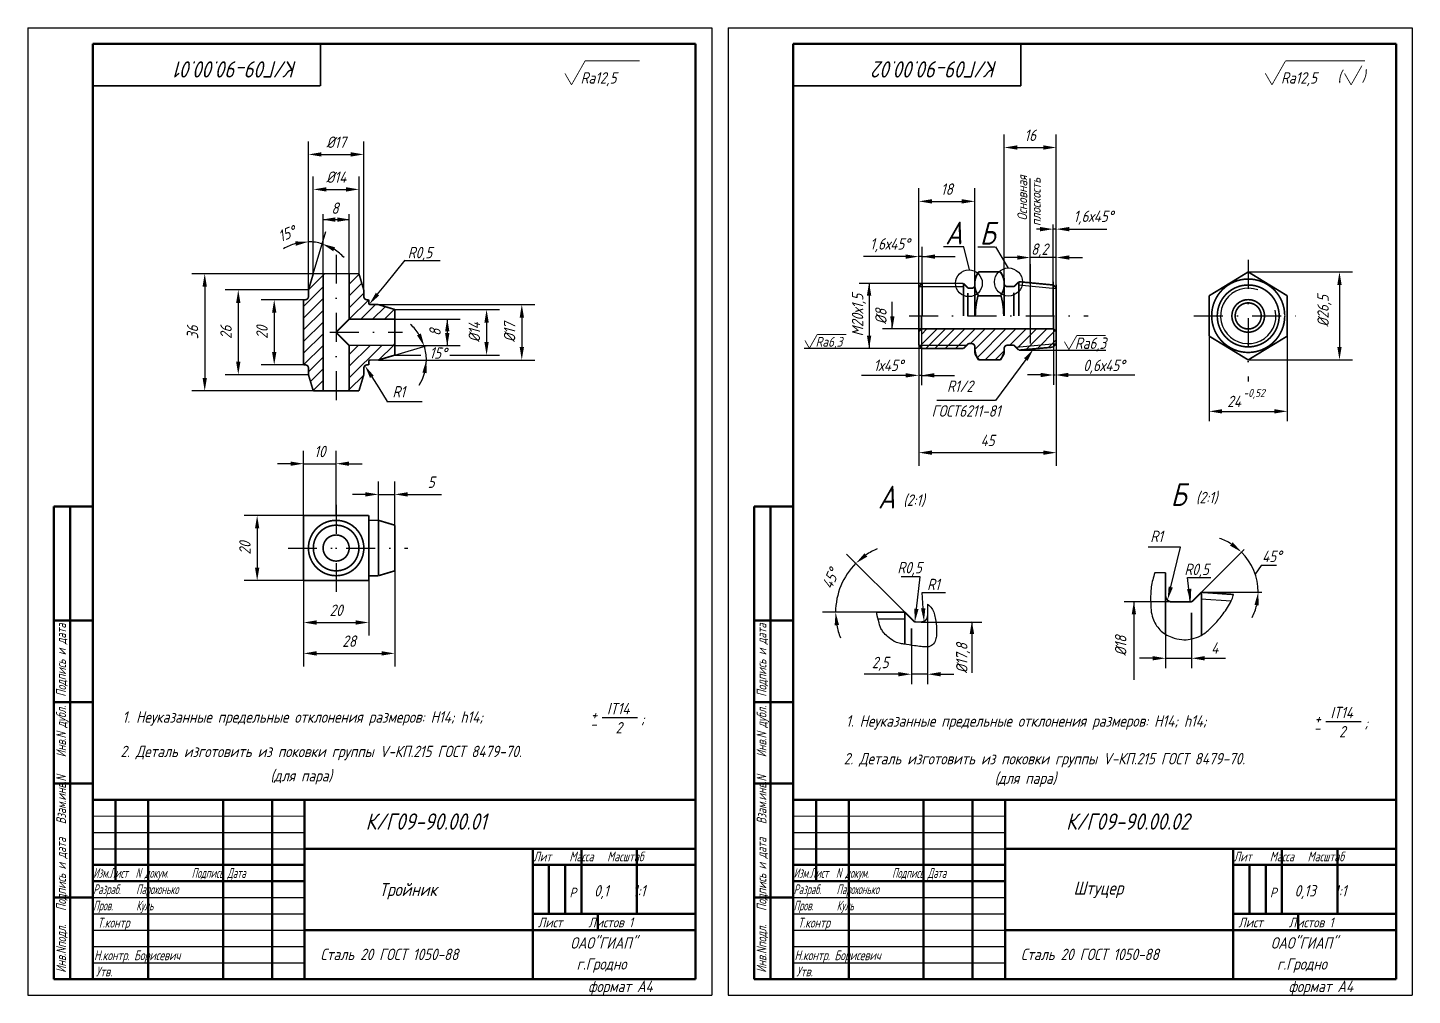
# Model space of a CAD drawing. Header units: inches. Extents: x 0 to 2147, y 0 to 841.
# Drawn here: x 613.1 to 1038.1, y 7.7 to 304.7 of the extents above; entities that cross this region are included whole.
import ezdxf
from ezdxf.enums import TextEntityAlignment as Align

# ---------------------------------------------------------------- set-up
doc = ezdxf.new("R2010")
doc.units = ezdxf.units.IN
doc.header["$LTSCALE"] = 0.7
doc.header["$MEASUREMENT"] = 0
doc.linetypes.add('DASHDOT', pattern=[25.4, 12.7, -6.35, 0, -6.35])
doc.styles.add('ROMANC', font='romanc', dxfattribs={"width": 0.8, "oblique": 15, "height": 3.5})
doc.styles.get("Standard").update_dxf_attribs({"font": 'romand.shx', "width": 0.8, "oblique": 15, "height": 3.5})
doc.dimstyles.get("Standard").update_dxf_attribs({"dimtxt": 3.5, "dimasz": 4, "dimexe": 4, "dimexo": 0, "dimgap": 2, "dimtad": 1, "dimdec": 0, "dimdsep": 46, "dimtxsty": 'Standard', "dimcen": 0.09, "dimadec": 0, "dimazin": 0, "dimtfac": 1, "dimtdec": 0, "dimtmove": 0, "dimatfit": 3, "dimfxl": 0, "dimtolj": 1, "dimtzin": 0, "dimlwd": 25, "dimlwe": 25, "dimarcsym": 0})

# ---------------------------------------------------------------- blocks, each defined once
blk = doc.blocks.new('*D329')
at = {"color": 0, "lineweight": 25}
for p, q in [((697.79, 221.19), (684.79, 221.19)), ((688.79, 217.19), (688.79, 205.19)), ((697.82, 201.19), (684.79, 201.19))]:
    blk.add_line(p, q, dxfattribs=at)
for points in [[(688.12, 217.19), (689.46, 217.19), (688.79, 221.19)], [(688.12, 205.19), (689.46, 205.19), (688.79, 201.19)]]:
    blk.add_solid(points, dxfattribs=at)
at = {"layer": 'DEFPOINTS', "color": 0, "lineweight": 25}
for p in [(697.79, 221.19), (688.79, 201.19), (697.82, 201.19)]:
    blk.add_point(p, dxfattribs=at)
at = {"color": 0, "insert": (685.04, 211.19), "char_height": 3.5, "attachment_point": 5, "rotation": 90}
blk.add_mtext('\\A1;20', dxfattribs=at)
blk = doc.blocks.new('*D330')
at = {"color": 0, "lineweight": 25}
blk.add_line((700.79, 229.19), (704.68, 242.18), dxfattribs=at)
for start, end in [(105.5877, 121.1753), (73.3008, 90), (42.1254, 57.7131)]:
    blk.add_arc((699.3, 224.22), 14.75, start, end, dxfattribs=at)
for points in [[(695.24, 239.09), (695.42, 237.77), (699.3, 238.97)], [(706.9, 236.08), (707.45, 237.3), (703.54, 238.35)]]:
    blk.add_solid(points, dxfattribs=at)
at = {"layer": 'DEFPOINTS', "color": 0, "lineweight": 25}
for p in [(699.3, 261.77), (702.15, 238.69), (700.79, 229.19), (699.29, 224.19), (699.3, 224.22)]:
    blk.add_point(p, dxfattribs=at)
at = {"color": 0, "insert": (692.63, 241.47), "char_height": 3.5, "attachment_point": 5, "rotation": 21.1435}
blk.add_mtext('\\A1;15%%D', dxfattribs=at)
blk = doc.blocks.new('*D340')
at = {"color": 0, "lineweight": 25}
for p, q in [((699.29, 224.19), (673.75, 224.19)), ((677.75, 220.19), (677.75, 202.19)), ((699.29, 198.19), (673.75, 198.19))]:
    blk.add_line(p, q, dxfattribs=at)
for points in [[(677.09, 220.19), (678.42, 220.19), (677.75, 224.19)], [(677.09, 202.19), (678.42, 202.19), (677.75, 198.19)]]:
    blk.add_solid(points, dxfattribs=at)
at = {"layer": 'DEFPOINTS', "color": 0, "lineweight": 25}
for p in [(699.29, 224.19), (677.75, 198.19), (699.29, 198.19)]:
    blk.add_point(p, dxfattribs=at)
at = {"color": 0, "lineweight": 25, "insert": (674, 211.19), "char_height": 3.5, "attachment_point": 5, "rotation": 90}
blk.add_mtext('\\A1;26', dxfattribs=at)
blk = doc.blocks.new('*D341')
at = {"color": 0, "lineweight": 25}
for p, q in [((700.79, 229.19), (663.46, 229.19)), ((667.46, 225.19), (667.46, 197.19)), ((700.79, 193.19), (663.46, 193.19))]:
    blk.add_line(p, q, dxfattribs=at)
for points in [[(666.8, 225.19), (668.13, 225.19), (667.46, 229.19)], [(666.8, 197.19), (668.13, 197.19), (667.46, 193.19)]]:
    blk.add_solid(points, dxfattribs=at)
at = {"layer": 'DEFPOINTS', "color": 0, "lineweight": 25}
for p in [(700.79, 229.19), (667.46, 193.19), (700.79, 193.19)]:
    blk.add_point(p, dxfattribs=at)
at = {"color": 0, "lineweight": 25, "insert": (663.71, 211.19), "char_height": 3.5, "attachment_point": 5, "rotation": 90}
blk.add_mtext('\\A1;36', dxfattribs=at)
blk = doc.blocks.new('*D342')
at = {"color": 0, "lineweight": 25}
for p, q in [((720.79, 219.69), (768.78, 219.69)), ((764.78, 215.69), (764.78, 206.69)), ((720.79, 202.69), (768.78, 202.69))]:
    blk.add_line(p, q, dxfattribs=at)
for points in [[(764.12, 215.69), (765.45, 215.69), (764.78, 219.69)], [(764.12, 206.69), (765.45, 206.69), (764.78, 202.69)]]:
    blk.add_solid(points, dxfattribs=at)
at = {"layer": 'DEFPOINTS', "color": 0, "lineweight": 25}
for p in [(720.79, 219.69), (720.79, 202.69), (764.78, 202.69)]:
    blk.add_point(p, dxfattribs=at)
at = {"color": 0, "lineweight": 25, "insert": (761.03, 211.19), "char_height": 3.5, "attachment_point": 5, "rotation": 90}
blk.add_mtext('\\A1;%%C17', dxfattribs=at)
blk = doc.blocks.new('*D343')
at = {"color": 0, "lineweight": 25}
for p, q in [((700.79, 229.19), (700.79, 259.06)), ((704.79, 255.06), (710.85, 255.06)), ((714.85, 228.99), (714.85, 259.06))]:
    blk.add_line(p, q, dxfattribs=at)
for points in [[(704.79, 255.72), (704.79, 254.39), (700.79, 255.06)], [(710.85, 255.72), (710.85, 254.39), (714.85, 255.06)]]:
    blk.add_solid(points, dxfattribs=at)
at = {"layer": 'DEFPOINTS', "color": 0, "lineweight": 25}
for p in [(714.85, 255.06), (700.79, 229.19), (714.85, 228.99)]:
    blk.add_point(p, dxfattribs=at)
at = {"color": 0, "lineweight": 25, "insert": (707.82, 258.81), "char_height": 3.5, "attachment_point": 5}
blk.add_mtext('\\A1;%%C14', dxfattribs=at)
blk = doc.blocks.new('*D344')
at = {"color": 0, "lineweight": 25}
for p, q in [((699.3, 224.22), (699.3, 269.79)), ((716.29, 224.19), (716.29, 269.79)), ((703.3, 265.79), (712.29, 265.79))]:
    blk.add_line(p, q, dxfattribs=at)
for points in [[(703.3, 266.46), (703.3, 265.13), (699.3, 265.79)], [(712.29, 266.46), (712.29, 265.13), (716.29, 265.79)]]:
    blk.add_solid(points, dxfattribs=at)
at = {"layer": 'DEFPOINTS', "color": 0, "lineweight": 25}
for p in [(716.29, 265.79), (699.3, 224.22), (716.29, 224.19)]:
    blk.add_point(p, dxfattribs=at)
at = {"color": 0, "lineweight": 25, "insert": (707.79, 269.54), "char_height": 3.5, "attachment_point": 5}
blk.add_mtext('\\A1;%%C17', dxfattribs=at)
blk = doc.blocks.new('*D331')
at = {"color": 0, "lineweight": 25}
for p, q in [((720.79, 149.3), (720.79, 165.44)), ((725.79, 147.8), (725.79, 165.44)), ((716.79, 161.44), (712.79, 161.44)), ((720.79, 161.44), (725.79, 161.44)), ((729.79, 161.44), (740.15, 161.44))]:
    blk.add_line(p, q, dxfattribs=at)
for points in [[(716.79, 162.11), (716.79, 160.78), (720.79, 161.44)], [(729.79, 162.11), (729.79, 160.78), (725.79, 161.44)]]:
    blk.add_solid(points, dxfattribs=at)
at = {"layer": 'DEFPOINTS', "color": 0, "lineweight": 25}
for p in [(725.79, 161.44), (720.79, 149.3), (725.79, 147.8)]:
    blk.add_point(p, dxfattribs=at)
at = {"color": 0, "lineweight": 25, "insert": (736.97, 165.19), "char_height": 3.5, "attachment_point": 5}
blk.add_mtext('\\A1;5', dxfattribs=at)
blk = doc.blocks.new('*D345')
at = {"color": 0, "lineweight": 25}
for p, q in [((697.79, 154.98), (697.79, 174.86)), ((707.79, 154.98), (707.79, 174.86)), ((693.79, 170.86), (689.79, 170.86)), ((697.79, 170.86), (707.79, 170.86)), ((711.79, 170.86), (715.79, 170.86))]:
    blk.add_line(p, q, dxfattribs=at)
for points in [[(693.79, 171.53), (693.79, 170.2), (697.79, 170.86)], [(711.79, 171.53), (711.79, 170.2), (707.79, 170.86)]]:
    blk.add_solid(points, dxfattribs=at)
at = {"layer": 'DEFPOINTS', "color": 0, "lineweight": 25}
for p in [(707.79, 170.86), (697.79, 154.98), (707.79, 154.98)]:
    blk.add_point(p, dxfattribs=at)
at = {"color": 0, "lineweight": 25, "insert": (702.79, 174.61), "char_height": 3.5, "attachment_point": 5}
blk.add_mtext('\\A1;10', dxfattribs=at)
blk = doc.blocks.new('*D346')
at = {"color": 0, "lineweight": 25}
for p, q in [((697.79, 154.98), (679.55, 154.98)), ((683.55, 150.98), (683.55, 138.98)), ((697.79, 134.98), (679.55, 134.98))]:
    blk.add_line(p, q, dxfattribs=at)
for points in [[(682.89, 150.98), (684.22, 150.98), (683.55, 154.98)], [(682.89, 138.98), (684.22, 138.98), (683.55, 134.98)]]:
    blk.add_solid(points, dxfattribs=at)
at = {"layer": 'DEFPOINTS', "color": 0, "lineweight": 25}
for p in [(697.79, 154.98), (683.55, 134.98), (697.79, 134.98)]:
    blk.add_point(p, dxfattribs=at)
at = {"color": 0, "lineweight": 25, "insert": (679.8, 144.98), "char_height": 3.5, "attachment_point": 5, "rotation": 90}
blk.add_mtext('\\A1;20', dxfattribs=at)
blk = doc.blocks.new('*D347')
at = {"color": 0, "lineweight": 25}
for p, q in [((697.79, 134.98), (697.79, 118.12)), ((717.79, 134.98), (717.79, 118.12)), ((701.79, 122.12), (713.79, 122.12))]:
    blk.add_line(p, q, dxfattribs=at)
for points in [[(701.79, 122.78), (701.79, 121.45), (697.79, 122.12)], [(713.79, 122.78), (713.79, 121.45), (717.79, 122.12)]]:
    blk.add_solid(points, dxfattribs=at)
at = {"layer": 'DEFPOINTS', "color": 0, "lineweight": 25}
for p in [(697.79, 134.98), (717.79, 134.98), (717.79, 122.12)]:
    blk.add_point(p, dxfattribs=at)
at = {"color": 0, "lineweight": 25, "insert": (707.79, 125.87), "char_height": 3.5, "attachment_point": 5}
blk.add_mtext('\\A1;20', dxfattribs=at)
blk = doc.blocks.new('*D348')
at = {"color": 0, "lineweight": 25}
for p, q in [((725.79, 137.98), (725.79, 108.64)), ((697.79, 134.98), (697.79, 108.64)), ((701.79, 112.64), (721.79, 112.64))]:
    blk.add_line(p, q, dxfattribs=at)
for points in [[(701.79, 113.31), (701.79, 111.97), (697.79, 112.64)], [(721.79, 113.31), (721.79, 111.97), (725.79, 112.64)]]:
    blk.add_solid(points, dxfattribs=at)
at = {"layer": 'DEFPOINTS', "color": 0, "lineweight": 25}
for p in [(725.79, 137.98), (697.79, 134.98), (725.79, 112.64)]:
    blk.add_point(p, dxfattribs=at)
at = {"color": 0, "lineweight": 25, "insert": (711.79, 116.39), "char_height": 3.5, "attachment_point": 5}
blk.add_mtext('\\A1;28', dxfattribs=at)
blk = doc.blocks.new('*D332')
at = {"color": 0, "lineweight": 25}
for p, q in [((882.35, 125.27), (864.49, 143.14)), ((873.67, 125.27), (857.1, 125.27))]:
    blk.add_line(p, q, dxfattribs=at)
for start, end in [(113.4062, 124.2031), (135, 180), (190.7969, 201.5938)]:
    blk.add_arc((882.35, 125.27), 21.26, start, end, dxfattribs=at)
for points in [[(870.83, 142.34), (869.98, 143.37), (867.32, 140.31)], [(860.81, 121.23), (862.14, 121.36), (861.1, 125.27)]]:
    blk.add_solid(points, dxfattribs=at)
at = {"layer": 'DEFPOINTS', "color": 0, "lineweight": 25}
for p in [(861.82, 130.78), (873.67, 125.27), (882.35, 125.27), (882.35, 125.27), (885.06, 122.57)]:
    blk.add_point(p, dxfattribs=at)
at = {"color": 0, "insert": (859.55, 135.55), "char_height": 3.5, "attachment_point": 5, "rotation": 65.7474}
blk.add_mtext('\\A1;45%%D', dxfattribs=at)
blk = doc.blocks.new('*D349')
at = {"color": 0, "lineweight": 25}
for p, q in [((886.64, 225.22), (886.64, 255.39)), ((903.84, 225.37), (903.84, 255.39)), ((890.64, 251.39), (899.84, 251.39))]:
    blk.add_line(p, q, dxfattribs=at)
for points in [[(890.64, 252.05), (890.64, 250.72), (886.64, 251.39)], [(899.84, 252.05), (899.84, 250.72), (903.84, 251.39)]]:
    blk.add_solid(points, dxfattribs=at)
at = {"layer": 'DEFPOINTS', "color": 0, "lineweight": 25}
for p in [(903.84, 251.39), (903.84, 225.37), (886.64, 225.22)]:
    blk.add_point(p, dxfattribs=at)
at = {"color": 0, "lineweight": 25, "insert": (895.24, 255.14), "char_height": 3.5, "attachment_point": 5}
blk.add_mtext('\\A1;18', dxfattribs=at)
blk = doc.blocks.new('*D350')
at = {"color": 0, "lineweight": 25}
for p, q in [((912.84, 225.37), (912.84, 271.92)), ((916.84, 267.92), (924.84, 267.92)), ((928.84, 224.62), (928.84, 271.92))]:
    blk.add_line(p, q, dxfattribs=at)
for points in [[(916.84, 268.58), (916.84, 267.25), (912.84, 267.92)], [(924.84, 268.58), (924.84, 267.25), (928.84, 267.92)]]:
    blk.add_solid(points, dxfattribs=at)
at = {"layer": 'DEFPOINTS', "color": 0, "lineweight": 25}
for p in [(928.84, 267.92), (912.84, 225.37), (928.84, 224.62)]:
    blk.add_point(p, dxfattribs=at)
at = {"color": 0, "lineweight": 25, "insert": (920.84, 271.67), "char_height": 3.5, "attachment_point": 5}
blk.add_mtext('\\A1;16', dxfattribs=at)
blk = doc.blocks.new('*D351')
at = {"color": 0, "lineweight": 25}
for p, q in [((886.64, 207.23), (886.64, 170.25)), ((928.84, 207.72), (928.84, 170.25)), ((890.64, 174.25), (924.84, 174.25))]:
    blk.add_line(p, q, dxfattribs=at)
for points in [[(890.64, 174.92), (890.64, 173.59), (886.64, 174.25)], [(924.84, 174.92), (924.84, 173.59), (928.84, 174.25)]]:
    blk.add_solid(points, dxfattribs=at)
at = {"layer": 'DEFPOINTS', "color": 0, "lineweight": 25}
for p in [(886.64, 207.23), (928.84, 207.72), (928.84, 174.25)]:
    blk.add_point(p, dxfattribs=at)
at = {"color": 0, "lineweight": 25, "insert": (907.74, 178), "char_height": 3.5, "attachment_point": 5}
blk.add_mtext('\\A1;45', dxfattribs=at)

msp = doc.modelspace()

# ---------------------------------------------------------------- linework, layer by layer
for p, q in [((613.12, 304.69), (613.12, 7.69)), ((613.12, 304.69), (823.12, 304.69)), ((823.12, 304.69), (823.12, 7.69)), ((828.11, 304.69), (828.11, 7.69)), ((828.11, 304.69), (1038.11, 304.69)), ((1038.11, 304.69), (1038.11, 7.69)), ((900.45, 237.41), (894.18, 237.41)), ((902.21, 230.36), (900.45, 237.41)), ((904.77, 237.41), (910.06, 237.41)), ((910.13, 237.42), (914.06, 230.87)), ((728.99, 233.26), (739.74, 233.26)), ((920.84, 232.08), (920.84, 207.72)), ((703.79, 229.19), (703.79, 211.19)), ((903.84, 227.81), (903.84, 216.22)), ((912.84, 216.22), (912.84, 227.81)), ((917.24, 225.72), (928.84, 224.62)), ((928.84, 225.72), (928.84, 206.72)), ((886.64, 225.24), (886.64, 207.23)), ((886.64, 225.24), (886.64, 207.23)), ((886.64, 225.22), (892.4, 225.22)), ((886.64, 225.22), (900.34, 225.22)), ((901.34, 225.22), (901.34, 225.18)), ((725.79, 218.19), (725.79, 211.19)), ((697.79, 201.19), (697.79, 211.19)), ((725.79, 204.19), (725.79, 211.19)), ((886.65, 207.22), (892.4, 207.22)), ((887.43, 207.22), (901.34, 207.22)), ((903.84, 206.43), (903.84, 206.72)), ((912.84, 204.63), (912.84, 206.43)), ((916.41, 206.64), (928.75, 207.71)), ((917.82, 205.76), (944.01, 205.76)), ((919.48, 202.83), (910.21, 190.28)), ((723.37, 189.95), (734.16, 189.95)), ((910.21, 190.28), (892.14, 190.28)), ((966.96, 145.24), (957.02, 145.24)), ((963.97, 133.02), (966.96, 145.24)), ((887.08, 136.16), (881.24, 136.16)), ((885.9, 126.32), (887.08, 136.16)), ((969.97, 128.79), (969.11, 135.98)), ((969.11, 135.98), (976.31, 135.98)), ((887.99, 126.46), (887.71, 131.34)), ((887.71, 131.34), (894.81, 131.34)), ((973.24, 129.42), (982.56, 128.76)), ((874.09, 123.27), (882.35, 123.27)), ((884.35, 123.27), (884.35, 123.19)), ((613.12, 7.69), (823.12, 7.69)), ((828.11, 7.69), (1038.11, 7.69))]:
    msp.add_line(p, q)
at = {"lineweight": 50}
for p, q in [((633.12, 299.69), (633.12, 12.69)), ((633.12, 299.69), (818.12, 299.69)), ((818.12, 299.69), (818.12, 12.69)), ((848.11, 299.69), (848.11, 12.69)), ((848.11, 299.69), (1033.11, 299.69)), ((1033.11, 299.69), (1033.11, 12.69)), ((621.12, 157.69), (621.12, 12.69)), ((621.12, 157.69), (633.12, 157.69)), ((626.12, 157.69), (626.12, 12.69)), ((836.11, 157.69), (836.11, 12.69)), ((836.11, 157.69), (848.11, 157.69)), ((841.11, 157.69), (841.11, 12.69)), ((621.12, 122.69), (633.12, 122.69)), ((836.11, 122.69), (848.11, 122.69)), ((621.12, 97.69), (633.12, 97.69)), ((836.11, 97.69), (848.11, 97.69)), ((621.12, 72.69), (633.12, 72.69)), ((836.11, 72.69), (848.11, 72.69)), ((633.12, 67.69), (818.12, 67.69)), ((640.12, 67.69), (640.12, 42.69)), ((650.12, 67.69), (650.12, 12.69)), ((673.12, 67.69), (673.12, 12.69)), ((688.12, 67.69), (688.12, 12.69)), ((698.12, 67.69), (698.12, 12.69)), ((848.11, 67.69), (1033.11, 67.69)), ((855.11, 67.69), (855.11, 42.69)), ((865.11, 67.69), (865.11, 12.69)), ((888.11, 67.69), (888.11, 12.69)), ((903.11, 67.69), (903.11, 12.69)), ((913.11, 67.69), (913.11, 12.69)), ((768.12, 52.69), (768.12, 12.69)), ((783.12, 52.69), (783.12, 32.69)), ((800.12, 52.69), (800.12, 32.69)), ((983.11, 52.69), (983.11, 12.69)), ((998.11, 52.69), (998.11, 32.69)), ((1015.11, 52.69), (1015.11, 32.69)), ((633.12, 47.69), (698.12, 47.69)), ((768.12, 47.69), (818.12, 47.69)), ((773.12, 47.69), (773.12, 32.69)), ((778.12, 47.69), (778.12, 32.69)), ((848.11, 47.69), (913.11, 47.69)), ((983.11, 47.69), (1033.11, 47.69)), ((988.11, 47.69), (988.11, 32.69)), ((993.11, 47.69), (993.11, 32.69)), ((633.12, 42.69), (698.12, 42.69)), ((848.11, 42.69), (913.11, 42.69)), ((621.12, 37.69), (633.12, 37.69)), ((836.11, 37.69), (848.11, 37.69)), ((768.12, 32.69), (818.12, 32.69)), ((788.12, 32.69), (788.12, 27.69)), ((983.11, 32.69), (1033.11, 32.69)), ((1003.11, 32.69), (1003.11, 27.69)), ((621.12, 12.69), (818.12, 12.69)), ((836.11, 12.69), (1033.11, 12.69))]:
    msp.add_line(p, q, dxfattribs=at)
at = {"color": 0, "linetype": 'ByBlock'}
for p, q in [((912.84, 225.37), (912.84, 264.09)), ((928.84, 225.72), (928.84, 264.09)), ((920.84, 226.39), (920.84, 258.41)), ((703.79, 229.19), (703.79, 247.46)), ((711.79, 229.19), (711.79, 247.46)), ((886.64, 225.24), (886.64, 246.91)), ((903.84, 225.37), (903.84, 246.91)), ((703.79, 245.79), (711.79, 245.79)), ((923.84, 242.86), (922.81, 242.86)), ((927.84, 225.72), (927.84, 244.3)), ((928.84, 242.86), (927.84, 242.86)), ((932.84, 242.86), (944.33, 242.86)), ((878.64, 234.43), (869.64, 234.43)), ((882.64, 234.43), (878.64, 234.43)), ((886.64, 225.24), (886.64, 237.43)), ((887.64, 234.43), (886.64, 234.43)), ((887.64, 226.22), (887.64, 237.43)), ((887.64, 234.43), (897.84, 234.43)), ((916.84, 234.15), (912.84, 234.15)), ((928.84, 234.15), (920.84, 234.15)), ((928.84, 225.72), (928.84, 237.53)), ((928.84, 224.79), (928.84, 237.15)), ((932.84, 234.15), (936.84, 234.15)), ((723.02, 226.01), (728.98, 233.33)), ((720.5, 222.9), (723.02, 226.01)), ((887.62, 226.22), (868.38, 226.22)), ((871.38, 226.22), (871.38, 206.23)), ((878.51, 216.22), (878.51, 220.55)), ((878.51, 212.22), (878.51, 216.22)), ((975.74, 216.22), (975.74, 183.93)), ((999.74, 216.22), (999.74, 183.93)), ((887.43, 212.22), (875.51, 212.22)), ((886.64, 211.42), (886.64, 194.98)), ((887.43, 212.22), (887.43, 194.98)), ((928.01, 212.22), (928.01, 195.09)), ((889.84, 206.23), (851.5, 206.23)), ((718.76, 197.54), (720.88, 194.15)), ((878.64, 197.98), (869, 197.98)), ((882.64, 197.98), (878.64, 197.98)), ((887.43, 197.98), (886.64, 197.98)), ((887.43, 197.98), (897.63, 197.98)), ((924.01, 198.09), (920.01, 198.09)), ((928.01, 198.09), (928.52, 198.09)), ((932.52, 198.09), (936.52, 198.09)), ((936.52, 198.09), (952.96, 198.09)), ((720.88, 194.15), (723.49, 189.96)), ((979.74, 186.93), (995.74, 186.93)), ((697.79, 154.98), (697.79, 167.69)), ((707.79, 154.98), (707.79, 167.69)), ((697.79, 154.98), (684.34, 154.98)), ((973.36, 131.42), (986.47, 144.53)), ((725.79, 137.98), (725.79, 112.35)), ((697.79, 134.98), (684.34, 134.98)), ((697.79, 134.98), (697.79, 112.35)), ((697.79, 133.59), (697.79, 120.68)), ((717.79, 134.98), (717.79, 120.68)), ((966.36, 128.42), (949.65, 128.42)), ((952.65, 128.42), (952.65, 111.71)), ((952.65, 128.42), (952.65, 119.71)), ((973.36, 131.42), (991.9, 131.42)), ((887.35, 122.27), (905.93, 122.27)), ((902.93, 122.27), (902.93, 114.63)), ((962.39, 119.71), (962.39, 108.14)), ((970.36, 119.16), (970.36, 108.14)), ((884.35, 115.12), (884.35, 103.24)), ((889.35, 114.63), (889.35, 103.24)), ((902.93, 114.63), (902.93, 106.63)), ((952.65, 111.71), (952.65, 104.55)), ((958.39, 111.14), (954.39, 111.14)), ((962.39, 111.14), (970.36, 111.14)), ((974.36, 111.14), (978.36, 111.14)), ((978.36, 111.14), (980.82, 111.14)), ((876.35, 106.24), (869.85, 106.24)), ((880.35, 106.24), (876.35, 106.24)), ((889.35, 106.24), (884.35, 106.24)), ((893.35, 106.24), (897.35, 106.24))]:
    msp.add_line(p, q, dxfattribs=at)
at = {"linetype": 'DASHDOT'}
for p, q in [((707.79, 235.02), (707.79, 186.18)), ((987.74, 233.42), (987.74, 196.07)), ((883.68, 216.22), (938.64, 216.22)), ((971.09, 216.22), (1004.63, 216.22)), ((705.9, 211.19), (728.2, 211.19)), ((707.79, 158.26), (707.79, 130.56)), ((693.02, 144.98), (729.83, 144.98))]:
    msp.add_line(p, q, dxfattribs=at)
at = {"lineweight": 25}
for p, q in [((987.74, 229.72), (1019.75, 229.72)), ((1015.75, 225.72), (1015.75, 206.72)), ((725.79, 218.19), (757.97, 218.19)), ((725.79, 215.19), (745.9, 215.19)), ((741.9, 215.19), (741.9, 207.19)), ((753.97, 214.19), (753.97, 208.19)), ((725.79, 207.19), (745.9, 207.19)), ((725.79, 204.19), (735.75, 207.18)), ((725.79, 204.19), (733.75, 204.19)), ((742.68, 204.19), (757.97, 204.19)), ((987.74, 202.72), (1019.75, 202.72)), ((991.67, 139.58), (989.89, 136.97)), ((996.39, 139.58), (991.67, 139.58)), ((789.49, 92.92), (800.31, 92.92)), ((1011.55, 91.7), (1022.38, 91.7)), ((633.12, 57.69), (698.12, 57.69)), ((848.11, 57.69), (913.11, 57.69)), ((633.12, 52.69), (698.12, 52.69)), ((848.11, 52.69), (913.11, 52.69)), ((633.12, 37.69), (698.12, 37.69)), ((848.11, 37.69), (913.11, 37.69)), ((633.12, 32.69), (698.12, 32.69)), ((848.11, 32.69), (913.11, 32.69)), ((633.12, 27.69), (698.12, 27.69)), ((848.11, 27.69), (913.11, 27.69)), ((633.12, 22.69), (698.12, 22.69)), ((848.11, 22.69), (913.11, 22.69)), ((633.12, 17.69), (698.12, 17.69)), ((848.11, 17.69), (913.11, 17.69))]:
    msp.add_line(p, q, dxfattribs=at)
at = {"color": 0}
for p, q in [((699.3, 224.22), (704.27, 229.19)), ((711.79, 225.93), (714.85, 228.99)), ((711.79, 222.34), (715.68, 226.23)), ((697.79, 219.12), (703.79, 225.12)), ((697.79, 215.53), (703.79, 221.53)), ((711.79, 218.75), (716.29, 223.25)), ((711.82, 215.19), (717.79, 221.16)), ((697.79, 211.93), (703.79, 217.93)), ((715.41, 215.19), (719.91, 219.69)), ((719, 215.19), (722.88, 219.06)), ((722.59, 215.19), (725.64, 218.23)), ((697.79, 208.34), (703.79, 214.34)), ((697.79, 204.75), (703.79, 210.75)), ((887.43, 207.4), (892.26, 212.22)), ((887.43, 210.54), (889.11, 212.22)), ((888.8, 206.22), (894.8, 212.22)), ((891.6, 206.22), (897.6, 212.22)), ((894.74, 206.22), (900.74, 212.22)), ((897.89, 206.22), (903.89, 212.22)), ((902.53, 207.72), (907.03, 212.22)), ((903.86, 205.91), (910.17, 212.22)), ((904.6, 203.5), (913.31, 212.22)), ((906.96, 202.72), (916.46, 212.22)), ((914.6, 207.22), (919.6, 212.22)), ((917.24, 206.72), (922.74, 212.22)), ((919.58, 205.91), (925.89, 212.22)), ((923.02, 206.21), (928.52, 211.71)), ((926.47, 206.51), (928.84, 208.88)), ((697.82, 201.19), (703.79, 207.16)), ((711.79, 204.38), (714.59, 207.19)), ((711.79, 200.79), (718.19, 207.19)), ((711.79, 197.2), (721.78, 207.19)), ((720.91, 202.72), (725.37, 207.19)), ((725.37, 207.19), (725.79, 207.61)), ((910.1, 202.72), (912.78, 205.4)), ((699.29, 199.07), (703.79, 203.57)), ((699.91, 196.1), (703.79, 199.97)), ((700.74, 193.34), (703.79, 196.38)), ((711.79, 193.61), (716.25, 198.07)), ((711.37, 193.19), (711.79, 193.61))]:
    msp.add_line(p, q, dxfattribs=at)
at = {"linetype": 'Continuous'}
for p, q in [((912.84, 227.81), (912.84, 216.22)), ((927.84, 226.72), (927.84, 216.22))]:
    msp.add_line(p, q, dxfattribs=at)
at = {"lineweight": 15}
for p, q in [((633.12, 62.69), (698.12, 62.69)), ((848.11, 62.69), (913.11, 62.69))]:
    msp.add_line(p, q, dxfattribs=at)
at = {"color": 1, "lineweight": 50}
for p, q in [((698.12, 52.69), (818.12, 52.69)), ((913.11, 52.69), (1033.11, 52.69)), ((698.12, 27.69), (818.12, 27.69)), ((913.11, 27.69), (1033.11, 27.69))]:
    msp.add_line(p, q, dxfattribs=at)
for points, const_width in [([(702.98, 286.81), (702.98, 299.81)], 0.5), ([(917.96, 286.81), (917.96, 299.81)], 0.5), ([(780.04, 287.16), (784.21, 294.5)], 0.25), ([(784.21, 294.5), (800.95, 294.5)], 0.3), ([(995.03, 287.16), (999.19, 294.5)], 0.25), ([(999.19, 294.5), (1023.55, 294.5)], 0.3), ([(778.01, 290.66), (780.04, 287.16)], 0.25), ([(992.99, 290.66), (995.03, 287.16)], 0.25), ([(1017.29, 290.66), (1019.32, 287.16)], 0.25), ([(1019.32, 287.16), (1022.66, 293.05)], 0.25), ([(632.98, 286.81), (702.98, 286.81)], 0.5), ([(847.96, 286.81), (917.96, 286.81)], 0.5), ([(903.84, 227.81), (904.94, 229.72)], 0.5), ([(904.94, 229.72), (911.74, 229.72)], 0.5), ([(912.84, 227.81), (911.74, 229.72)], 0.5), ([(975.74, 222.4), (987.74, 229.72)], 0.5), ([(987.74, 229.72), (999.74, 222.4)], 0.5), ([(700.79, 229.19), (699.29, 224.19)], 0.5), ([(700.79, 229.19), (714.79, 229.19)], 0.5), ([(703.79, 193.19), (703.79, 229.19)], 0.5), ([(711.79, 229.19), (711.79, 215.19)], 0.5), ([(714.79, 229.19), (716.29, 224.19)], 0.5), ([(887.62, 226.22), (886.64, 225.24)], 0.5), ([(886.64, 225.24), (886.64, 207.23)], 0.5), ([(887.62, 226.22), (892.4, 226.22)], 0.5), ([(887.64, 226.22), (900.34, 226.22)], 0.5), ([(901.69, 224.86), (900.34, 226.22)], 0.5), ([(900.34, 226.22), (900.34, 216.22)], 0.5), ([(903.84, 216.22), (903.84, 227.81)], 0.5), ([(912.84, 227.81), (912.84, 216.22)], 0.5), ([(913.84, 225.22), (915.63, 225.22)], 0.5), ([(915.98, 225.36), (917.34, 226.72)], 0.5), ([(917.34, 226.72), (917.34, 216.22)], 0.5), ([(917.34, 226.72), (927.84, 225.72)], 0.5), ([(927.84, 225.79), (928.84, 224.79)], 0.5), ([(927.84, 225.79), (927.84, 216.22)], 0.5), ([(697.79, 221.19), (698.29, 221.19)], 0.5), ([(697.79, 221.19), (697.79, 201.19)], 0.5), ([(699.29, 224.19), (699.29, 222.19)], 0.5), ([(716.29, 224.19), (716.29, 222.19)], 0.5), ([(717.29, 221.19), (717.79, 221.19)], 0.5), ([(717.79, 221.19), (717.79, 220.19)], 0.5), ([(901.67, 223.29), (901.67, 216.22)], 0.5), ([(902.04, 224.72), (902.84, 224.72)], 0.5), ([(904.79, 222.4), (911.89, 222.4)], 0.5), ([(915.84, 223.34), (915.84, 216.22)], 0.5), ([(928.84, 224.79), (928.84, 207.72)], 0.5), ([(975.74, 222.4), (975.74, 210.03)], 0.5), ([(999.74, 222.4), (999.74, 210.03)], 0.5), ([(718.29, 219.69), (720.79, 219.69)], 0.5), ([(725.79, 218.19), (720.79, 219.69)], 0.5), ([(725.79, 218.19), (725.79, 204.19)], 0.5), ([(711.79, 215.19), (707.79, 211.19)], 0.5), ([(711.79, 215.19), (725.79, 215.19)], 0.5), ([(887.47, 212.26), (886.64, 211.42)], 0.5), ([(928.01, 216.22), (928.01, 212.22)], 0.5), ([(707.79, 211.19), (711.79, 207.19)], 0.5), ([(851.66, 208.72), (853.06, 206.3)], 0.25), ([(853.06, 206.3), (855.47, 210.55)], 0.25), ([(855.47, 210.55), (864.35, 210.55)], 0.3), ([(887.43, 212.22), (892.4, 212.22)], 0.5), ([(887.43, 212.22), (928.01, 212.22)], 0.5), ([(928.01, 212.22), (928.84, 211.39)], 0.5), ([(931.31, 208.34), (932.71, 205.92)], 0.25), ([(932.71, 205.92), (935.12, 210.17)], 0.25), ([(935.12, 210.17), (944, 210.17)], 0.3), ([(987.74, 202.72), (975.74, 210.03)], 0.5), ([(999.74, 210.03), (987.74, 202.72)], 0.5), ([(711.79, 207.19), (725.79, 207.19)], 0.5), ([(711.79, 193.19), (711.79, 207.19)], 0.5), ([(725.79, 204.19), (720.79, 202.69)], 0.5), ([(887.64, 206.23), (886.64, 207.23)], 0.5), ([(887.43, 206.22), (900.34, 206.22)], 0.5), ([(887.64, 206.22), (892.4, 206.22)], 0.5), ([(901.69, 207.57), (900.34, 206.22)], 0.5), ([(902.04, 207.72), (902.84, 207.72)], 0.5), ([(903.84, 204.63), (903.84, 206.72)], 0.5), ([(903.84, 204.63), (904.94, 202.72)], 0.5), ([(912.84, 204.63), (911.74, 202.72)], 0.5), ([(912.84, 206.43), (912.84, 204.63)], 0.5), ([(913.84, 207.22), (915.63, 207.22)], 0.5), ([(915.98, 207.07), (917.34, 205.72)], 0.5), ([(917.34, 205.72), (927.74, 206.62)], 0.5), ([(927.74, 206.62), (928.84, 207.72)], 0.5), ([(697.79, 201.19), (698.29, 201.19)], 0.5), ([(699.29, 198.19), (699.29, 200.19)], 0.5), ([(716.29, 198.19), (716.29, 200.19)], 0.5), ([(717.29, 201.19), (717.79, 201.19)], 0.5), ([(717.79, 201.19), (717.79, 202.19)], 0.5), ([(718.29, 202.69), (720.79, 202.69)], 0.5), ([(904.94, 202.72), (911.74, 202.72)], 0.5), ([(700.79, 193.19), (699.29, 198.19)], 0.5), ([(714.79, 193.19), (716.29, 198.19)], 0.5), ([(700.79, 193.19), (714.79, 193.19)], 0.5), ([(697.79, 154.98), (717.79, 154.98)], 0.5), ([(697.79, 154.98), (697.79, 134.98)], 0.5), ([(717.79, 154.98), (717.79, 134.98)], 0.5), ([(717.79, 153.48), (720.79, 153.48)], 0.5), ([(720.79, 153.48), (720.79, 136.48)], 0.5), ([(720.79, 153.48), (725.79, 151.98)], 0.5), ([(725.79, 151.98), (725.79, 137.98)], 0.5), ([(717.79, 136.48), (720.79, 136.48)], 0.5), ([(725.79, 137.98), (720.79, 136.48)], 0.5), ([(959.11, 137.42), (962.39, 137.42)], 0.5), ([(697.79, 134.98), (717.79, 134.98)], 0.5), ([(889.35, 127.79), (889.35, 114.63)], 0.5), ([(964.39, 128.42), (969.95, 128.42)], 0.5), ([(970.65, 128.71), (973.36, 131.42)], 0.5), ([(973.36, 131.42), (973.36, 118.17)], 0.5), ([(973.38, 131.41), (983.23, 130.72)], 0.5), ([(873.67, 125.27), (882.35, 125.27)], 0.5), ([(885.06, 122.57), (882.35, 125.27)], 0.5), ([(882.35, 125.27), (882.35, 115.43)], 0.5), ([(970.36, 125.17), (970.36, 117.1)], 0.5), ([(884.35, 120.32), (884.35, 115.12)], 0.5), ([(885.77, 122.27), (887.35, 122.27)], 0.5)]:
    msp.add_lwpolyline(points, dxfattribs=dict(const_width=const_width))
at = {"const_width": 0.5}
for points in [[(905.08, 229.72, 0.337742), (905, 222.4, 0.337742)], [(911.68, 222.4, 0.337742), (911.59, 229.72, 0.337742)], [(902.84, 224.72, 0.414214), (903.84, 225.72, 0.414214)], [(912.84, 226.22, 0.414214), (913.84, 225.22, 0.414214)], [(915.63, 225.22, 0.198912), (915.98, 225.36, 0.198912)], [(976.53, 216.34, -1), (998.95, 216.34, -1)], [(978.24, 216.22, -1), (997.24, 216.22, -1)], [(698.29, 221.19, 0.414214), (699.29, 222.19, 0.414214)], [(716.29, 222.19, 0.414214), (717.29, 221.19, 0.414214)], [(901.69, 224.86, 0.198912), (902.04, 224.72, 0.198912)], [(904.79, 222.4, 0.065251), (903.98, 216.22, 0.065251)], [(912.7, 216.22, 0.065251), (911.89, 222.4, 0.065251)], [(992.74, 216.22, 1), (982.74, 216.22, 1)], [(717.79, 220.19, 0.414214), (718.29, 219.69, 0.414214)], [(991.74, 216.22, 1), (983.74, 216.22, 1)], [(976.53, 216.22, 1), (998.95, 216.22, 1)], [(978.24, 216.22, 1), (997.24, 216.22, 1)], [(992.74, 216.22, -1), (982.74, 216.22, -1)], [(991.74, 216.22, -1), (983.74, 216.22, -1)], [(902.04, 207.72, 0.198912), (901.69, 207.57, 0.198912)], [(903.84, 206.72, 0.414214), (902.84, 207.72, 0.414214)], [(913.84, 207.22, 0.414214), (912.84, 206.22, 0.414214)], [(915.98, 207.07, 0.198912), (915.63, 207.22, 0.198912)], [(699.29, 200.19, 0.414214), (698.29, 201.19, 0.414214)], [(717.29, 201.19, 0.414214), (716.29, 200.19, 0.414214)], [(718.29, 202.69, 0.414214), (717.79, 202.19, 0.414214)], [(699.29, 144.98, -1), (716.29, 144.98, -1)], [(700.79, 144.98, -1), (714.79, 144.98, -1)], [(703.79, 144.98, -1), (711.79, 144.98, -1)], [(699.29, 144.98, 1), (716.29, 144.98, 1)], [(700.79, 144.98, 1), (714.79, 144.98, 1)], [(703.79, 144.98, 1), (711.79, 144.98, 1)], [(962.39, 130.42, 0.414214), (964.39, 128.42, 0.414214)], [(969.95, 128.42, 0.198912), (970.65, 128.71, 0.198912)], [(887.35, 122.27, 0.414214), (889.35, 124.27, 0.414214)], [(885.06, 122.57, 0.198912), (885.77, 122.27, 0.198912)]]:
    msp.add_lwpolyline(points, format="xyb", dxfattribs=at)
at = {"linetype": 'Continuous', "const_width": 0.5}
for points in [[(887.64, 226.22), (887.64, 216.23)], [(887.43, 216.22), (887.43, 212.22)], [(962.39, 137.42), (962.39, 118.5)]]:
    msp.add_lwpolyline(points, dxfattribs=at)
for points in [[(959.11, 137.42, 0.021316), (958.43, 135.2, 0.055297), (957.81, 130.84, 0.027904), (957.93, 125.97, 0.061642), (958.45, 123.42, 0.115407), (960.66, 119.87, 0.111917), (964.25, 117.6, 0.055594), (967.39, 116.87, 0.082592), (969.91, 116.99, 0.038661), (972.44, 117.75, 0.063002), (974.15, 118.66, 0.029681), (975.42, 119.69, 0.01581), (977.38, 121.59, 0.036462), (980.05, 124.77, 0.031652), (982.55, 128.75, 0.071764), (983.17, 130.42, 0.003406), (983.23, 130.72, 0.007212)], [(889.35, 127.79, -0.04578), (890.63, 126.43, -0.102753), (891.39, 124.88, -0.021631), (891.77, 123.06, -0.020194), (892.02, 121.08, -0.041448), (892.03, 117.96, -0.080409), (891.64, 116.39, -0.151734), (890.5, 115.03, -0.158776), (888.85, 114.61, -0.010795), (887.36, 114.74, -0.007743), (885.3, 114.99, -0.005794), (882.05, 115.48, -0.012898), (880.61, 115.75, -0.076767), (879.06, 116.34, -0.051089), (877.05, 117.78, -0.043229), (875.73, 119.17, -0.062038), (875.02, 120.32, -0.033941), (874.62, 121.38, -0.013605), (873.88, 124.12, -0.027433), (873.67, 125.27, -0.018174)]]:
    msp.add_lwpolyline(points, format="xyb")
for centre, radius in [((902.01, 226.25), 4.11), ((914.16, 226.64), 4.31)]:
    msp.add_circle(centre, radius)
for centre, radius, start, end in [((987.74, 216.22), 8.5, 69.4898, 11.8307), ((909.84, 206.43), 6, 180, 218.2595), ((906.84, 206.43), 6.03, 321.9873, 0)]:
    msp.add_arc(centre, radius, start, end)
at = {"lineweight": 25}
for centre, radius, start, end in [((720.79, 202.69), 14.7, 32.3437, 47.9882), ((720.79, 202.69), 14.7, 0, 16.6992), ((720.79, 202.69), 14.7, 328.4095, 0), ((720.79, 202.69), 14.7, 337.5964, 344.3555), ((973.36, 131.42), 17.44, 58.1735, 71.347), ((973.36, 131.42), 17.44, 0, 45), ((973.36, 131.42), 17.44, 333.653, 346.8265)]:
    msp.add_arc(centre, radius, start, end, dxfattribs=at)
at = {"color": 0, "linetype": 'ByBlock'}
for points in [[(707.52, 246.46), (707.52, 245.12), (703.52, 245.79)], [(708.13, 246.46), (708.13, 245.12), (712.13, 245.79)], [(923.84, 243.53), (923.84, 242.19), (927.84, 242.86)], [(932.84, 243.53), (932.84, 242.19), (928.84, 242.86)], [(882.64, 235.09), (882.64, 233.76), (886.64, 234.43)], [(891.64, 235.09), (891.64, 233.76), (887.64, 234.43)], [(916.84, 234.81), (916.84, 233.48), (920.84, 234.15)], [(932.84, 234.81), (932.84, 233.48), (928.84, 234.15)], [(870.71, 222.46), (872.05, 222.46), (871.38, 226.46)], [(721.01, 222.48), (719.98, 223.32), (717.97, 219.8)], [(877.84, 216.09), (879.17, 216.09), (878.51, 212.09)], [(870.71, 210.16), (872.05, 210.16), (871.38, 206.16)], [(718.19, 197.19), (719.32, 197.89), (716.64, 200.93)], [(882.64, 198.65), (882.64, 197.32), (886.64, 197.98)], [(891.43, 198.65), (891.43, 197.32), (887.43, 197.98)], [(924.01, 198.75), (924.01, 197.42), (928.01, 198.09)], [(932.52, 198.75), (932.52, 197.42), (928.52, 198.09)], [(979.74, 187.6), (979.74, 186.27), (975.74, 186.93)], [(995.74, 187.6), (995.74, 186.27), (999.74, 186.93)], [(968.94, 132.33), (970.27, 132.49), (970.08, 128.44)], [(951.98, 124.62), (953.31, 124.62), (952.65, 128.62)], [(902.27, 118.61), (903.6, 118.61), (902.93, 122.61)], [(958.39, 111.81), (958.39, 110.48), (962.39, 111.14)], [(974.36, 111.81), (974.36, 110.48), (970.36, 111.14)], [(880.35, 106.91), (880.35, 105.58), (884.35, 106.24)], [(893.35, 106.91), (893.35, 105.58), (889.35, 106.24)]]:
    msp.add_solid(points, dxfattribs=at)
at = {"lineweight": 25}
for points in [[(1015.09, 225.72), (1016.42, 225.72), (1015.75, 229.72)], [(753.3, 214.19), (754.63, 214.19), (753.97, 218.19)], [(741.23, 211.46), (742.56, 211.46), (741.9, 215.46)], [(733.81, 210.83), (732.6, 210.27), (734.86, 206.91)], [(741.23, 210.93), (742.56, 210.93), (741.9, 206.93)], [(753.3, 208.19), (754.63, 208.19), (753.97, 204.19)], [(1015.09, 206.72), (1016.42, 206.72), (1015.75, 202.72)], [(734.28, 198.82), (735.6, 198.63), (735.48, 202.69)], [(982.97, 146.75), (982.14, 145.71), (985.69, 143.75)], [(989.67, 127.52), (991, 127.37), (990.8, 131.42)]]:
    msp.add_solid(points, dxfattribs=at)
for points in [[(918.94, 203.23), (920.02, 202.44), (921.86, 206.05)], [(964.62, 132.86), (963.32, 133.17), (963.02, 129.13)], [(886.56, 126.24), (885.24, 126.39), (885.43, 122.34)], [(888.65, 126.5), (887.32, 126.43), (888.22, 122.47)]]:
    msp.add_solid(points)
at = {"layer": 'DEFPOINTS', "color": 0, "linetype": 'ByBlock'}
for p in [(716.29, 258.77), (714.79, 248.16), (711.79, 245.79), (903.84, 243.91), (912.84, 243.61), (927.84, 242.86), (886.64, 234.43), (920.84, 234.15), (700.79, 229.19), (703.79, 229.19), (711.79, 229.19), (714.79, 229.19), (887.62, 226.22), (887.64, 226.22), (903.84, 225.37), (912.84, 225.37), (917.34, 226.72), (917.34, 226.72), (920.84, 226.39), (927.84, 225.72), (699.3, 224.22), (699.3, 224.22), (716.29, 224.19), (716.65, 221.42), (717.79, 221.16), (886.64, 225.24), (886.64, 225.24), (927.84, 224.79), (928.84, 224.79), (928.84, 224.79), (928.84, 224.79), (717.97, 219.8), (718.29, 220.19), (720.79, 219.69), (725.79, 218.19), (725.79, 215.19), (878.51, 216.22), (887.43, 216.22), (975.74, 216.22), (999.74, 216.22), (886.64, 211.42), (887.43, 212.22), (887.43, 212.22), (928.01, 212.22), (928.52, 211.71), (725.79, 207.19), (725.79, 204.19), (736.64, 207.19), (764.1, 204.19), (871.38, 207.22), (886.64, 207.23), (886.65, 207.22), (928.84, 206.72), (716.5, 200.8), (717.29, 200.19), (717.79, 201.19), (720.91, 202.72), (759.23, 201.19), (771.52, 202.72), (681.15, 198.19), (699.29, 198.19), (886.64, 197.98), (928.52, 198.09), (999.74, 186.93), (928.84, 178.97), (707.79, 164.69), (697.79, 154.98), (697.79, 154.98), (707.79, 154.98), (725.79, 137.98), (687.34, 134.98), (697.79, 134.98), (697.79, 134.98), (697.79, 133.59), (717.79, 133.59), (988.44, 135.16), (964.39, 128.42), (969.95, 129.42), (970.38, 128.51), (970.65, 128.71), (973.36, 131.42), (973.36, 131.42), (981.33, 131.42), (717.79, 123.68), (887.35, 122.27), (952.65, 119.71), (962.39, 119.71), (962.39, 119.71), (970.36, 119.16), (725.79, 115.35), (884.35, 115.12), (889.35, 114.63), (889.35, 114.63), (902.93, 114.63), (970.36, 111.14), (884.35, 106.24)]:
    msp.add_point(p, dxfattribs=at)

# ---------------------------------------------------------------- texts
at = {"style": 'ROMANC', "oblique": 15, "width": 0.8}
for s, p in [('(', (1015.14, 287.99)), (')', (1022.63, 288.13))]:
    msp.add_text(s, height=3.5, dxfattribs=at).set_placement(p)
at = {"color": 0, "linetype": 'ByBlock', "style": 'ROMANC', "oblique": 15, "width": 0.8}
msp.add_text('8', height=3.5, dxfattribs=at).set_placement((707.45, 249.29), align=Align.MIDDLE_CENTER)
msp.add_text('%%C8', height=3.5, rotation=90, dxfattribs=at).set_placement((875.01, 216.01), align=Align.MIDDLE_CENTER)
at = {"lineweight": 35, "char_height": 5, "width": 116.2188, "attachment_point": 1, "rotation": 180}
for s, insert in [('К/Г09-90.00.01 ', (695.85, 289.39)), ('К/Г09-90.00.02 ', (910.84, 289.39))]:
    msp.add_mtext(s, dxfattribs=dict(at, insert=insert))
at = {"lineweight": 25, "attachment_point": 1}
for s, insert, char_height, width in [('Ra12,5', (782.83, 291.04), 3.5, 29.1251), ('Ra12,5', (997.81, 291.04), 3.5, 29.1251), ('8,2', (921.1, 238.46), 3.5, 23.0679), ('R0,5', (729.76, 237.42), 3.5, 12.1908), ('Ra6,3', (854.95, 209.78), 3, 13.689), ('Ra6,3', (934.54, 209.6), 3.5, 29.1251), ('R1/2', (895.3, 196.4), 3.5, 32.719), ('R1', (725.08, 194.69), 3.5, 14.8628), ('-0,52', (986.3, 193.83), 2.5, 14.2705), ('ГОСТ6211-81', (890.56, 188.79), 3.5, 33.4893), ('(2:1)', (881.87, 161.43), 3.5, 42.5298), ('(2:1)', (971.71, 162.23), 3.5, 42.5298), ('R1', (957.69, 150.32), 3.5, 34.7971), ('R0,5', (880.05, 140.71), 3.5, 34.7971), ('R0,5', (968.15, 140.18), 3.5, 34.7971), ('R1', (889.17, 135.55), 3.5, 34.7971), ('4', (976.37, 116.04), 3.5, 34.7971), ('2,5', (872.25, 111.6), 3.5, 34.7971), ('1. Неуказанные предельные отклонения размеров: H14; h14; ', (642.22, 94.86), 3.5, 158.004), ('+', (785.98, 95.63), 3.5, 4.3989), ('IT14', (790.93, 97.44), 3.5, 19.7907), ('1. Неуказанные предельные отклонения размеров: H14; h14; ', (864.29, 93.64), 3.5, 158.004), ('IT14', (1012.99, 96.23), 3.5, 19.7907), ('-', (785.76, 92.7), 3.5, 6.6548), ('2', (793.55, 91.57), 3.5, 17.1446), (';', (801.37, 94.29), 3.5, 9.0235), ('-', (1007.82, 91.48), 3.5, 6.6548), ('+', (1008.05, 94.41), 3.5, 4.3989), ('2', (1015.61, 90.35), 3.5, 17.1446), (';', (1023.43, 93.07), 3.5, 9.0235), ('2. Деталь изготовить из поковки группы V-КП.215 ГОСТ 8479-70.', (641.58, 84.29), 3.5, 172.7805), ('2. Деталь изготовить из поковки группы V-КП.215 ГОСТ 8479-70.', (863.61, 82.07), 3.5, 172.7805), ('(для пара)', (687.63, 76.85), 3.5, 44.9224), ('(для пара)', (909.9, 76.08), 3.5, 44.9224), ('{\\W0.7;Лит    Масса   Масштаб}', (768.32, 51.8), 3, 48.3624), ('{\\W0.7;Лит    Масса   Масштаб}', (983.3, 51.8), 3, 48.3624), ('{\\W0.6; Изм.Лист  N докум.      Подпись Дата\\P Разраб.    Парохонько\\P Пров.      Куль}', (632.04, 46.74), 3, 75.9719), ('{\\W0.6; Изм.Лист  N докум.      Подпись Дата\\P Разраб.    Парохонько\\P Пров.      Куль}', (847.03, 46.74), 3, 75.9719), ('Р', (779.4, 40.72), 3, 4.7355), ('0,1    1:1', (786.97, 41.52), 3.5, 30.5998), ('Р', (994.39, 40.72), 3, 4.7355), ('0,13   1:1', (1001.96, 41.52), 3.5, 30.5998), ('{\\W0.7;Т.контр}', (634.56, 31.48), 3, 65.7648), ('Лист     Листов 1', (769.73, 31.56), 3, 49.4707), ('{\\W0.7;Т.контр}', (849.54, 31.48), 3, 65.7648), ('Лист     Листов 1', (984.72, 31.56), 3, 49.4707), ('{\\W0.7; Н.контр. Борисевич}', (632.11, 21.47), 3, 40.546), ('Сталь 20 ГОСТ 1050-88', (702.97, 22), 3.5, 67.3789), ('{\\W0.7; Н.контр. Борисевич}', (847.09, 21.47), 3, 40.546), ('Сталь 20 ГОСТ 1050-88', (917.96, 22), 3.5, 67.3789), ('г.Гродно', (781.62, 19.07), 3.5, 35.0627), ('г.Гродно', (996.6, 19.07), 3.5, 35.0627), ('{\\W0.7;Утв.     }', (634.04, 16.48), 3, 39.2217), ('{\\W0.7;Утв.     }', (849.03, 16.48), 3, 39.2217), ('формат А4', (785.14, 12.2), 3.5, 32.7454), ('формат А4', (1000.13, 12.2), 3.5, 32.7454)]:
    msp.add_mtext(s, dxfattribs=dict(at, insert=insert, char_height=char_height, width=width))
at = {"lineweight": 25, "attachment_point": 1, "rotation": 90}
for s, insert, char_height, width in [('Основная ', (916.9, 245.51), 3, 30.6929), (' плоскость ', (921.06, 242.22), 3, 30.6929), ('{\\W0.7; Инв.Nподл.   Подпись и дата   Взам.инв.N    Инв.N дубл.  Подпись и дата}', (621.88, 13.21), 3, 144.2887), ('{\\W0.7; Инв.Nподл.   Подпись и дата   Взам.инв.N    Инв.N дубл.  Подпись и дата}', (836.87, 13.21), 3, 144.2887), ('%%C17,8', (898.08, 106.54), 3.5, 50.5136), ('%%C18', (946.84, 111.88), 3.5, 50.5136)]:
    msp.add_mtext(s, dxfattribs=dict(at, insert=insert, char_height=char_height, width=width))
at = {"lineweight": 25, "char_height": 3.5, "attachment_point": 5}
for s, insert in [('\\A1;1,6х45%%D', (940.22, 246.41)), ('\\A1;1,6х45%%D', (877.76, 237.92)), ('1х45%%D', (877.32, 201.07)), ('0,6х45%%D', (943.47, 200.63)), ('\\A1;24', (983.41, 189.97))]:
    msp.add_mtext(s, dxfattribs=dict(at, insert=insert))
at = {"lineweight": 35, "attachment_point": 1}
for s, insert, char_height, width in [('А', (894.73, 245.16), 7, 25.8231), ('Б', (905.35, 245.1), 7, 25.8231), ('А', (874.11, 164.1), 7, 25.8231), ('Б', (963.95, 164.9), 7, 25.8231), ('К/Г09-90.00.01', (716.85, 63.53), 5, 116.2188), ('К/Г09-90.00.02', (931.84, 63.53), 5, 116.2188), ('ОАО"ГИАП"', (779.7, 25.51), 3.5, 36.171), ('ОАО"ГИАП"', (994.69, 25.51), 3.5, 36.171)]:
    msp.add_mtext(s, dxfattribs=dict(at, insert=insert, char_height=char_height, width=width))
at = {"lineweight": 25, "char_height": 3.5, "attachment_point": 5}
for s, insert, rotation in [('\\A1;М20х1,5', (868.24, 216.48), 90), ('\\A1;8', (738.15, 211.19), 90), ('%%C14', (750.22, 211.19), 90), ('15°', (739.09, 204.83), 357.7549), ('\\A1;45°', (994.99, 142.42), 1.2397)]:
    msp.add_mtext(s, dxfattribs=dict(at, insert=insert, rotation=rotation))
at = {"insert": (1011.13, 217.75), "char_height": 3.5, "attachment_point": 5, "rotation": 90}
msp.add_mtext('\\A1;%%C26,5', dxfattribs=at)
at = {"lineweight": 30, "char_height": 4, "width": 61.9449, "attachment_point": 1}
for s, insert in [('Штуцер', (934.14, 42.61)), ('Тройник', (721.04, 42.17))]:
    msp.add_mtext(s, dxfattribs=dict(at, insert=insert))

# ---------------------------------------------------------------- dimensions: what is measured, and where the dimension line sits
at = {"lineweight": 25}
for base, p1, p2, picture, middle in [((928.84, 267.92), (912.84, 225.37), (928.84, 224.62), '*D350', (920.84, 271.67)), ((707.79, 170.86), (697.79, 154.98), (707.79, 154.98), '*D345', (702.79, 174.61)), ((725.79, 161.44), (720.79, 149.3), (725.79, 147.8), '*D331', (736.97, 165.19)), ((725.79, 112.64), (697.79, 134.98), (725.79, 137.98), '*D348', (711.79, 116.39)), ((717.79, 122.12), (697.79, 134.98), (717.79, 134.98), '*D347', (707.79, 125.87))]:
    dim = msp.add_linear_dim(base=base, p1=p1, p2=p2, dimstyle='Standard', dxfattribs=at)
    dim.commit()
    dim.dimension.update_dxf_attribs({"geometry": picture, "text_midpoint": middle})
for base, p1, p2, text, picture, middle in [((716.29, 265.79), (699.3, 224.22), (716.29, 224.19), '%%C17', '*D344', (707.79, 269.54)), ((714.85, 255.06), (700.79, 229.19), (714.85, 228.99), '%%C14', '*D343', (707.82, 258.81)), ((903.84, 251.39), (886.64, 225.22), (903.84, 225.37), '18', '*D349', (895.24, 255.14)), ((928.84, 174.25), (886.64, 207.23), (928.84, 207.72), '45', '*D351', (907.74, 178))]:
    dim = msp.add_linear_dim(base=base, p1=p1, p2=p2, text=text, dimstyle='Standard', dxfattribs=at)
    dim.commit()
    dim.dimension.update_dxf_attribs({"geometry": picture, "text_midpoint": middle})
for base, line1, line2, text, picture, middle in [((702.15, 238.69), ((699.3, 224.22), (699.3, 261.77)), ((700.79, 229.19), (699.29, 224.19)), '15%%D', '*D330', (693.98, 237.98)), ((861.82, 130.78), ((885.06, 122.57), (882.35, 125.27)), ((873.67, 125.27), (882.35, 125.27)), '45%%D', '*D332', (862.97, 134.01))]:
    dim = msp.add_angular_dim_2l(base=base, line1=line1, line2=line2, text=text, dimstyle='Standard')
    dim.commit()
    dim.dimension.update_dxf_attribs({"geometry": picture, "text_midpoint": middle, "dimtype": 162})
for base, p1, p2, picture, middle in [((667.46, 193.19), (700.79, 229.19), (700.79, 193.19), '*D341', (663.71, 211.19)), ((677.75, 198.19), (699.29, 224.19), (699.29, 198.19), '*D340', (674, 211.19)), ((683.55, 134.98), (697.79, 154.98), (697.79, 134.98), '*D346', (679.8, 144.98))]:
    dim = msp.add_linear_dim(base=base, p1=p1, p2=p2, angle=90, dimstyle='Standard', dxfattribs=at)
    dim.commit()
    dim.dimension.update_dxf_attribs({"geometry": picture, "text_midpoint": middle})
dim = msp.add_linear_dim(base=(688.79, 201.19), p1=(697.79, 221.19), p2=(697.82, 201.19), angle=90, text='20', dimstyle='Standard')
dim.commit()
dim.dimension.update_dxf_attribs({"geometry": '*D329', "text_midpoint": (685.04, 211.19)})
dim = msp.add_linear_dim(base=(764.78, 202.69), p1=(720.79, 219.69), p2=(720.79, 202.69), angle=90, text='%%C<>', dimstyle='Standard', dxfattribs=at)
dim.commit()
dim.dimension.update_dxf_attribs({"geometry": '*D342', "text_midpoint": (761.03, 211.19)})

doc.saveas('drawing.dxf')
